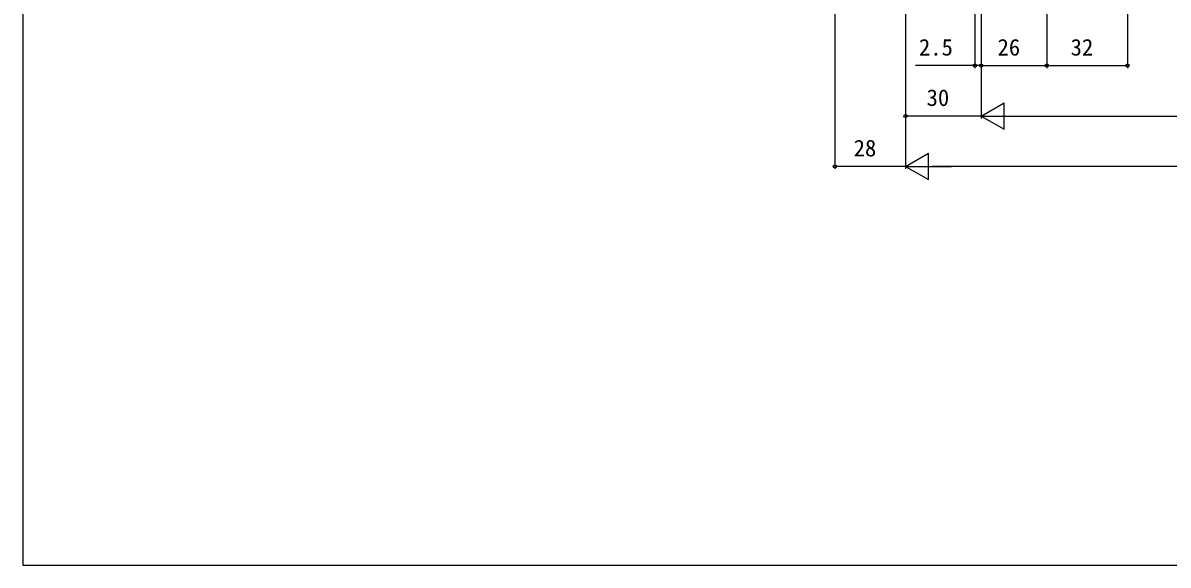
# Model space of a CAD drawing. Units: millimetres, scale not verified. Extents: x -525 to 525, y -783 to 778.
# Drawn here: x -525 to -70.9, y -782.7 to -567.6 of the extents above; entities that cross this region are included whole.
import ezdxf
from ezdxf.enums import TextEntityAlignment as Align

# ---------------------------------------------------------------- set-up
doc = ezdxf.new("R2010")
doc.units = ezdxf.units.MM
doc.header["$LTSCALE"] = 4
doc.layers.add('0-7_YKK_D', color=6, linetype='Continuous')
doc.layers.add('0-8_YKK_ZWAK', color=7, linetype='Continuous')
doc.styles.add('ＭＳ ゴシック', font='')
doc.styles.get('ＭＳ ゴシック').set_extended_font_data('MS Gothic')

msp = doc.modelspace()

# ---------------------------------------------------------------- linework, layer by layer
at = {"layer": '0-7_YKK_D'}
for p, q in [((-203, -338.2), (-203, -625.512)), ((-87, -357.2), (-87, -585.512)), ((-175, -388.2), (-175, -605.512)), ((-175, -388.2), (-175, -625.512)), ((-175, -388.2), (-175, -625.512)), ((-119, -388.2), (-119, -585.512)), ((-119, -388.2), (-119, -585.512)), ((-147.5, -403.1), (-147.5, -585.512)), ((-145, -403.2), (-145, -585.512)), ((-145, -403.2), (-145, -605.512)), ((-145, -403.2), (-145, -585.512)), ((-145, -403.2), (-145, -605.512)), ((-147.5, -584.512), (-171.02, -584.512)), ((-145, -584.512), (-147.5, -584.512)), ((-145, -584.512), (-142.45, -584.512)), ((-145, -584.512), (-119, -584.512)), ((-119, -584.512), (-87, -584.512)), ((-145, -604.512), (-135.907, -599.262)), ((-135.907, -609.762), (-135.907, -599.262)), ((-145, -604.512), (-175, -604.512)), ((-145, -604.512), (-135.907, -609.762)), ((-145, -604.512), (-126.813, -604.512)), ((-134.5, -604.512), (134.497, -604.512)), ((-175, -624.512), (-165.907, -619.262)), ((-165.907, -629.762), (-165.907, -619.262)), ((-175, -624.512), (-203, -624.512)), ((-175, -624.512), (-165.907, -629.762)), ((-175, -624.512), (-156.813, -624.512)), ((164.497, -624.512), (-164.5, -624.512))]:
    msp.add_line(p, q, dxfattribs=at)
for centre in [(-147.5, -584.512), (-145, -584.512), (-145, -584.512), (-119, -584.512), (-119, -584.512), (-87, -584.512), (-175, -604.512), (-203, -624.512)]:
    msp.add_circle(centre, 0.637, dxfattribs=at)
at = {"layer": '0-8_YKK_ZWAK'}
msp.add_line((-525, 747.3), (-525, -782.7), dxfattribs=at)
msp.add_lwpolyline([(-525, -782.7), (525, -782.7), (525, 747.3)], dxfattribs=at)

# ---------------------------------------------------------------- texts
at = {"layer": '0-7_YKK_D', "style": 'ＭＳ ゴシック'}
for s, p in [('2.5', (-169.685, -582.512)), ('26', (-138.52, -582.512)), ('32', (-109.545, -582.512)), ('30', (-166.648, -602.512)), ('28', (-195.571, -622.512))]:
    msp.add_text(s, height=6.598, dxfattribs=at).set_placement(p, align=Align.BOTTOM_LEFT)

doc.saveas('drawing.dxf')
